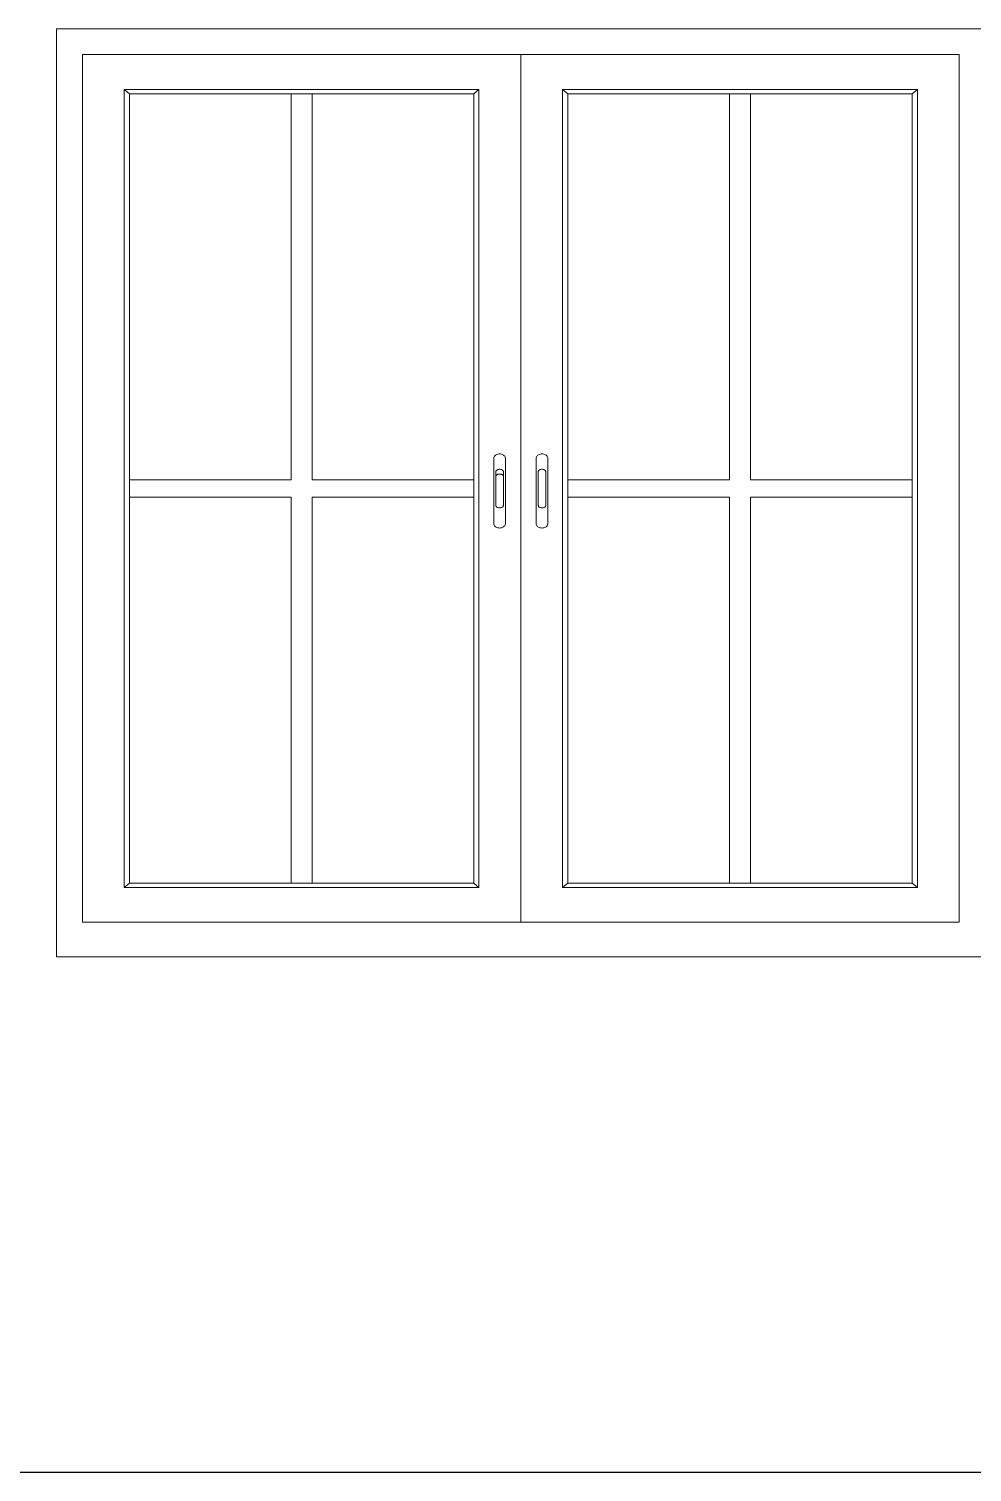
# Model space of a CAD drawing. Header units: inches. Extents: x -10117506 to -5032697, y -6529230 to -3253155.
# Drawn here: x -5060915.6 to -5060860.7, y -3256602 to -3256518 of the extents above; entities that cross this region are included whole.
import ezdxf

# ---------------------------------------------------------------- set-up
doc = ezdxf.new("R2010")
doc.units = ezdxf.units.IN
doc.header["$LTSCALE"] = 2
doc.header["$MEASUREMENT"] = 0
doc.layers.get('0').update_dxf_attribs({"linetype": 'CONTINUOUS'})
doc.layers.add('window', color=4, linetype='CONTINUOUS', lineweight=13)

msp = doc.modelspace()

# ---------------------------------------------------------------- linework, layer by layer
at = {"ltscale": 0.5}
msp.add_line((-5060948.147, -3256601.996), (-5060685.562, -3256601.996), dxfattribs=at)
at = {"layer": 'window'}
for p, q in [((-5060913.986, -3256571.996), (-5060913.986, -3256517.996)), ((-5060913.986, -3256517.996), (-5060829.986, -3256517.996)), ((-5060912.486, -3256569.996), (-5060912.486, -3256519.496)), ((-5060912.486, -3256519.496), (-5060861.486, -3256519.496)), ((-5060886.986, -3256519.496), (-5060886.986, -3256569.996)), ((-5060861.486, -3256519.496), (-5060861.486, -3256569.996)), ((-5060889.419, -3256521.52), (-5060910.052, -3256521.52)), ((-5060910.052, -3256521.52), (-5060910.052, -3256567.973)), ((-5060909.748, -3256521.773), (-5060910.052, -3256521.52)), ((-5060909.748, -3256521.773), (-5060909.748, -3256567.72)), ((-5060909.748, -3256521.773), (-5060889.724, -3256521.773)), ((-5060900.344, -3256521.773), (-5060900.344, -3256544.24)), ((-5060899.127, -3256521.773), (-5060899.127, -3256544.24)), ((-5060889.724, -3256521.773), (-5060889.419, -3256521.52)), ((-5060889.724, -3256567.72), (-5060889.724, -3256521.773)), ((-5060889.419, -3256567.973), (-5060889.419, -3256521.52)), ((-5060884.552, -3256567.973), (-5060884.552, -3256521.52)), ((-5060884.552, -3256521.52), (-5060863.919, -3256521.52)), ((-5060884.248, -3256521.773), (-5060884.552, -3256521.52)), ((-5060884.248, -3256567.72), (-5060884.248, -3256521.773)), ((-5060864.224, -3256521.773), (-5060884.248, -3256521.773)), ((-5060874.844, -3256521.773), (-5060874.844, -3256544.24)), ((-5060873.627, -3256521.773), (-5060873.627, -3256544.24)), ((-5060864.224, -3256521.773), (-5060863.919, -3256521.52)), ((-5060864.224, -3256521.773), (-5060864.224, -3256567.72)), ((-5060863.919, -3256521.52), (-5060863.919, -3256567.973)), ((-5060888.55, -3256542.945), (-5060888.554, -3256542.983)), ((-5060888.554, -3256542.983), (-5060888.554, -3256546.799)), ((-5060888.538, -3256542.907), (-5060888.55, -3256542.945)), ((-5060888.517, -3256542.871), (-5060888.538, -3256542.907)), ((-5060888.49, -3256542.837), (-5060888.517, -3256542.871)), ((-5060888.456, -3256542.808), (-5060888.49, -3256542.837)), ((-5060888.416, -3256542.782), (-5060888.456, -3256542.808)), ((-5060888.371, -3256542.762), (-5060888.416, -3256542.782)), ((-5060888.323, -3256542.747), (-5060888.371, -3256542.762)), ((-5060888.272, -3256542.738), (-5060888.323, -3256542.747)), ((-5060888.219, -3256542.735), (-5060888.272, -3256542.738)), ((-5060888.167, -3256542.738), (-5060888.219, -3256542.735)), ((-5060888.116, -3256542.747), (-5060888.167, -3256542.738)), ((-5060888.067, -3256542.762), (-5060888.116, -3256542.747)), ((-5060888.023, -3256542.782), (-5060888.067, -3256542.762)), ((-5060887.983, -3256542.808), (-5060888.023, -3256542.782)), ((-5060887.949, -3256542.837), (-5060887.983, -3256542.808)), ((-5060887.921, -3256542.871), (-5060887.949, -3256542.837)), ((-5060887.901, -3256542.907), (-5060887.921, -3256542.871)), ((-5060887.889, -3256542.945), (-5060887.901, -3256542.907)), ((-5060887.885, -3256542.983), (-5060887.901, -3256542.907)), ((-5060887.885, -3256542.983), (-5060887.889, -3256542.945)), ((-5060887.885, -3256546.799), (-5060887.885, -3256542.983)), ((-5060886.087, -3256542.983), (-5060886.07, -3256542.907)), ((-5060886.087, -3256542.983), (-5060886.083, -3256542.945)), ((-5060886.087, -3256546.799), (-5060886.087, -3256542.983)), ((-5060886.083, -3256542.945), (-5060886.07, -3256542.907)), ((-5060886.07, -3256542.907), (-5060886.05, -3256542.871)), ((-5060886.05, -3256542.871), (-5060886.023, -3256542.837)), ((-5060885.989, -3256542.808), (-5060886.023, -3256542.837)), ((-5060885.949, -3256542.782), (-5060885.989, -3256542.808)), ((-5060885.949, -3256542.782), (-5060885.904, -3256542.762)), ((-5060885.855, -3256542.747), (-5060885.904, -3256542.762)), ((-5060885.804, -3256542.738), (-5060885.855, -3256542.747)), ((-5060885.752, -3256542.735), (-5060885.804, -3256542.738)), ((-5060885.7, -3256542.738), (-5060885.752, -3256542.735)), ((-5060885.7, -3256542.738), (-5060885.649, -3256542.747)), ((-5060885.649, -3256542.747), (-5060885.6, -3256542.762)), ((-5060885.6, -3256542.762), (-5060885.555, -3256542.782)), ((-5060885.555, -3256542.782), (-5060885.515, -3256542.808)), ((-5060885.515, -3256542.808), (-5060885.481, -3256542.837)), ((-5060885.454, -3256542.871), (-5060885.481, -3256542.837)), ((-5060885.434, -3256542.907), (-5060885.454, -3256542.871)), ((-5060885.422, -3256542.945), (-5060885.434, -3256542.907)), ((-5060885.422, -3256542.945), (-5060885.417, -3256542.983)), ((-5060885.417, -3256542.983), (-5060885.417, -3256546.799)), ((-5060888.444, -3256543.791), (-5060888.441, -3256543.765)), ((-5060888.444, -3256544.071), (-5060888.444, -3256543.791)), ((-5060888.441, -3256543.765), (-5060888.433, -3256543.74)), ((-5060888.433, -3256543.74), (-5060888.42, -3256543.716)), ((-5060888.42, -3256543.716), (-5060888.401, -3256543.693)), ((-5060888.401, -3256543.693), (-5060888.378, -3256543.673)), ((-5060888.378, -3256543.673), (-5060888.351, -3256543.656)), ((-5060888.351, -3256543.656), (-5060888.321, -3256543.643)), ((-5060888.321, -3256543.643), (-5060888.289, -3256543.633)), ((-5060888.321, -3256543.922), (-5060888.289, -3256543.912)), ((-5060888.289, -3256543.633), (-5060888.254, -3256543.626)), ((-5060888.289, -3256543.912), (-5060888.254, -3256543.906)), ((-5060888.254, -3256543.626), (-5060888.219, -3256543.624)), ((-5060888.254, -3256543.906), (-5060888.219, -3256543.904)), ((-5060888.219, -3256543.624), (-5060888.184, -3256543.626)), ((-5060888.219, -3256543.904), (-5060888.184, -3256543.906)), ((-5060888.184, -3256543.626), (-5060888.15, -3256543.633)), ((-5060888.184, -3256543.906), (-5060888.15, -3256543.912)), ((-5060888.15, -3256543.633), (-5060888.117, -3256543.643)), ((-5060888.15, -3256543.912), (-5060888.117, -3256543.922)), ((-5060888.117, -3256543.643), (-5060888.087, -3256543.656)), ((-5060888.087, -3256543.656), (-5060888.06, -3256543.673)), ((-5060888.06, -3256543.673), (-5060888.037, -3256543.693)), ((-5060888.037, -3256543.693), (-5060888.019, -3256543.716)), ((-5060888.019, -3256543.716), (-5060888.005, -3256543.74)), ((-5060888.005, -3256543.74), (-5060887.997, -3256543.765)), ((-5060887.997, -3256543.765), (-5060887.994, -3256543.791)), ((-5060887.994, -3256545.712), (-5060887.994, -3256543.791)), ((-5060885.974, -3256543.765), (-5060885.977, -3256543.791)), ((-5060885.977, -3256543.791), (-5060885.977, -3256545.712)), ((-5060885.966, -3256543.74), (-5060885.974, -3256543.765)), ((-5060885.952, -3256543.716), (-5060885.966, -3256543.74)), ((-5060885.934, -3256543.693), (-5060885.952, -3256543.716)), ((-5060885.911, -3256543.673), (-5060885.934, -3256543.693)), ((-5060885.884, -3256543.656), (-5060885.911, -3256543.673)), ((-5060885.854, -3256543.643), (-5060885.884, -3256543.656)), ((-5060885.822, -3256543.633), (-5060885.854, -3256543.643)), ((-5060885.787, -3256543.626), (-5060885.822, -3256543.633)), ((-5060885.752, -3256543.624), (-5060885.787, -3256543.626)), ((-5060885.717, -3256543.626), (-5060885.752, -3256543.624)), ((-5060885.683, -3256543.633), (-5060885.717, -3256543.626)), ((-5060885.65, -3256543.643), (-5060885.683, -3256543.633)), ((-5060885.62, -3256543.656), (-5060885.65, -3256543.643)), ((-5060885.593, -3256543.673), (-5060885.62, -3256543.656)), ((-5060885.57, -3256543.693), (-5060885.593, -3256543.673)), ((-5060885.552, -3256543.716), (-5060885.57, -3256543.693)), ((-5060885.538, -3256543.74), (-5060885.552, -3256543.716)), ((-5060885.53, -3256543.765), (-5060885.538, -3256543.74)), ((-5060885.527, -3256543.791), (-5060885.53, -3256543.765)), ((-5060885.527, -3256545.712), (-5060885.527, -3256543.791)), ((-5060900.344, -3256544.24), (-5060909.748, -3256544.24)), ((-5060889.724, -3256544.24), (-5060899.127, -3256544.24)), ((-5060888.444, -3256544.071), (-5060888.441, -3256544.045)), ((-5060888.444, -3256545.712), (-5060888.444, -3256544.071)), ((-5060888.441, -3256544.045), (-5060888.433, -3256544.02)), ((-5060888.433, -3256544.02), (-5060888.42, -3256543.995)), ((-5060888.42, -3256543.995), (-5060888.401, -3256543.973)), ((-5060888.401, -3256543.973), (-5060888.378, -3256543.953)), ((-5060888.378, -3256543.953), (-5060888.351, -3256543.936)), ((-5060888.351, -3256543.936), (-5060888.321, -3256543.922)), ((-5060888.117, -3256543.922), (-5060888.087, -3256543.936)), ((-5060888.087, -3256543.936), (-5060888.06, -3256543.953)), ((-5060888.06, -3256543.953), (-5060888.037, -3256543.973)), ((-5060888.037, -3256543.973), (-5060888.019, -3256543.995)), ((-5060888.019, -3256543.995), (-5060888.005, -3256544.02)), ((-5060888.005, -3256544.02), (-5060887.997, -3256544.045)), ((-5060887.997, -3256544.045), (-5060887.994, -3256544.071)), ((-5060884.248, -3256544.24), (-5060874.844, -3256544.24)), ((-5060873.627, -3256544.24), (-5060864.224, -3256544.24)), ((-5060900.344, -3256545.252), (-5060909.748, -3256545.252)), ((-5060900.344, -3256545.252), (-5060900.344, -3256567.72)), ((-5060899.127, -3256545.252), (-5060899.127, -3256567.72)), ((-5060889.724, -3256545.252), (-5060899.127, -3256545.252)), ((-5060884.248, -3256545.252), (-5060874.844, -3256545.252)), ((-5060874.844, -3256545.252), (-5060874.844, -3256567.72)), ((-5060873.627, -3256545.252), (-5060864.224, -3256545.252)), ((-5060873.627, -3256545.252), (-5060873.627, -3256567.72)), ((-5060888.444, -3256545.712), (-5060888.441, -3256545.738)), ((-5060888.441, -3256545.738), (-5060888.433, -3256545.763)), ((-5060888.433, -3256545.763), (-5060888.42, -3256545.788)), ((-5060888.42, -3256545.788), (-5060888.401, -3256545.81)), ((-5060888.401, -3256545.81), (-5060888.378, -3256545.83)), ((-5060888.378, -3256545.83), (-5060888.351, -3256545.847)), ((-5060888.351, -3256545.847), (-5060888.321, -3256545.861)), ((-5060888.321, -3256545.861), (-5060888.289, -3256545.871)), ((-5060888.289, -3256545.871), (-5060888.254, -3256545.877)), ((-5060888.254, -3256545.877), (-5060888.219, -3256545.879)), ((-5060888.219, -3256545.879), (-5060888.184, -3256545.877)), ((-5060888.184, -3256545.877), (-5060888.15, -3256545.871)), ((-5060888.15, -3256545.871), (-5060888.117, -3256545.861)), ((-5060888.117, -3256545.861), (-5060888.087, -3256545.847)), ((-5060888.087, -3256545.847), (-5060888.06, -3256545.83)), ((-5060888.06, -3256545.83), (-5060888.037, -3256545.81)), ((-5060888.037, -3256545.81), (-5060888.019, -3256545.788)), ((-5060888.019, -3256545.788), (-5060888.005, -3256545.763)), ((-5060888.005, -3256545.763), (-5060887.997, -3256545.738)), ((-5060887.997, -3256545.738), (-5060887.994, -3256545.712)), ((-5060885.974, -3256545.738), (-5060885.977, -3256545.712)), ((-5060885.966, -3256545.763), (-5060885.974, -3256545.738)), ((-5060885.952, -3256545.788), (-5060885.966, -3256545.763)), ((-5060885.934, -3256545.81), (-5060885.952, -3256545.788)), ((-5060885.911, -3256545.83), (-5060885.934, -3256545.81)), ((-5060885.884, -3256545.847), (-5060885.911, -3256545.83)), ((-5060885.854, -3256545.861), (-5060885.884, -3256545.847)), ((-5060885.822, -3256545.871), (-5060885.854, -3256545.861)), ((-5060885.787, -3256545.877), (-5060885.822, -3256545.871)), ((-5060885.752, -3256545.879), (-5060885.787, -3256545.877)), ((-5060885.717, -3256545.877), (-5060885.752, -3256545.879)), ((-5060885.683, -3256545.871), (-5060885.717, -3256545.877)), ((-5060885.65, -3256545.861), (-5060885.683, -3256545.871)), ((-5060885.62, -3256545.847), (-5060885.65, -3256545.861)), ((-5060885.593, -3256545.83), (-5060885.62, -3256545.847)), ((-5060885.57, -3256545.81), (-5060885.593, -3256545.83)), ((-5060885.552, -3256545.788), (-5060885.57, -3256545.81)), ((-5060885.538, -3256545.763), (-5060885.552, -3256545.788)), ((-5060885.53, -3256545.738), (-5060885.538, -3256545.763)), ((-5060885.527, -3256545.712), (-5060885.53, -3256545.738)), ((-5060888.55, -3256546.838), (-5060888.554, -3256546.799)), ((-5060888.554, -3256546.799), (-5060888.538, -3256546.876)), ((-5060888.55, -3256546.838), (-5060888.538, -3256546.876)), ((-5060888.538, -3256546.876), (-5060888.517, -3256546.912)), ((-5060888.517, -3256546.912), (-5060888.49, -3256546.945)), ((-5060888.49, -3256546.945), (-5060888.456, -3256546.974)), ((-5060888.456, -3256546.974), (-5060888.416, -3256547)), ((-5060888.416, -3256547), (-5060888.371, -3256547.02)), ((-5060888.371, -3256547.02), (-5060888.323, -3256547.035)), ((-5060888.323, -3256547.035), (-5060888.272, -3256547.044)), ((-5060888.272, -3256547.044), (-5060888.219, -3256547.047)), ((-5060888.219, -3256547.047), (-5060888.167, -3256547.044)), ((-5060888.167, -3256547.044), (-5060888.116, -3256547.035)), ((-5060888.116, -3256547.035), (-5060888.067, -3256547.02)), ((-5060888.067, -3256547.02), (-5060888.023, -3256547)), ((-5060888.023, -3256547), (-5060887.983, -3256546.974)), ((-5060887.983, -3256546.974), (-5060887.949, -3256546.945)), ((-5060887.949, -3256546.945), (-5060887.921, -3256546.912)), ((-5060887.921, -3256546.912), (-5060887.901, -3256546.876)), ((-5060887.901, -3256546.876), (-5060887.889, -3256546.838)), ((-5060887.889, -3256546.838), (-5060887.885, -3256546.799)), ((-5060886.083, -3256546.838), (-5060886.087, -3256546.799)), ((-5060886.07, -3256546.876), (-5060886.083, -3256546.838)), ((-5060886.07, -3256546.876), (-5060886.05, -3256546.912)), ((-5060886.05, -3256546.912), (-5060886.023, -3256546.945)), ((-5060886.023, -3256546.945), (-5060885.989, -3256546.974)), ((-5060885.949, -3256547), (-5060885.989, -3256546.974)), ((-5060885.904, -3256547.02), (-5060885.949, -3256547)), ((-5060885.904, -3256547.02), (-5060885.855, -3256547.035)), ((-5060885.804, -3256547.044), (-5060885.855, -3256547.035)), ((-5060885.752, -3256547.047), (-5060885.804, -3256547.044)), ((-5060885.752, -3256547.047), (-5060885.7, -3256547.044)), ((-5060885.7, -3256547.044), (-5060885.649, -3256547.035)), ((-5060885.6, -3256547.02), (-5060885.649, -3256547.035)), ((-5060885.555, -3256547), (-5060885.6, -3256547.02)), ((-5060885.555, -3256547), (-5060885.515, -3256546.974)), ((-5060885.515, -3256546.974), (-5060885.481, -3256546.945)), ((-5060885.481, -3256546.945), (-5060885.454, -3256546.912)), ((-5060885.434, -3256546.876), (-5060885.454, -3256546.912)), ((-5060885.417, -3256546.799), (-5060885.434, -3256546.876)), ((-5060885.422, -3256546.838), (-5060885.434, -3256546.876)), ((-5060885.422, -3256546.838), (-5060885.417, -3256546.799)), ((-5060909.748, -3256567.72), (-5060910.052, -3256567.973)), ((-5060910.052, -3256567.973), (-5060889.419, -3256567.973)), ((-5060909.748, -3256567.72), (-5060889.724, -3256567.72)), ((-5060889.419, -3256567.973), (-5060889.724, -3256567.72)), ((-5060884.552, -3256567.973), (-5060884.248, -3256567.72)), ((-5060863.919, -3256567.973), (-5060884.552, -3256567.973)), ((-5060864.224, -3256567.72), (-5060884.248, -3256567.72)), ((-5060863.919, -3256567.973), (-5060864.224, -3256567.72)), ((-5060861.486, -3256569.996), (-5060912.486, -3256569.996)), ((-5060913.986, -3256571.996), (-5060859.986, -3256571.996))]:
    msp.add_line(p, q, dxfattribs=at)

doc.saveas('drawing.dxf')
